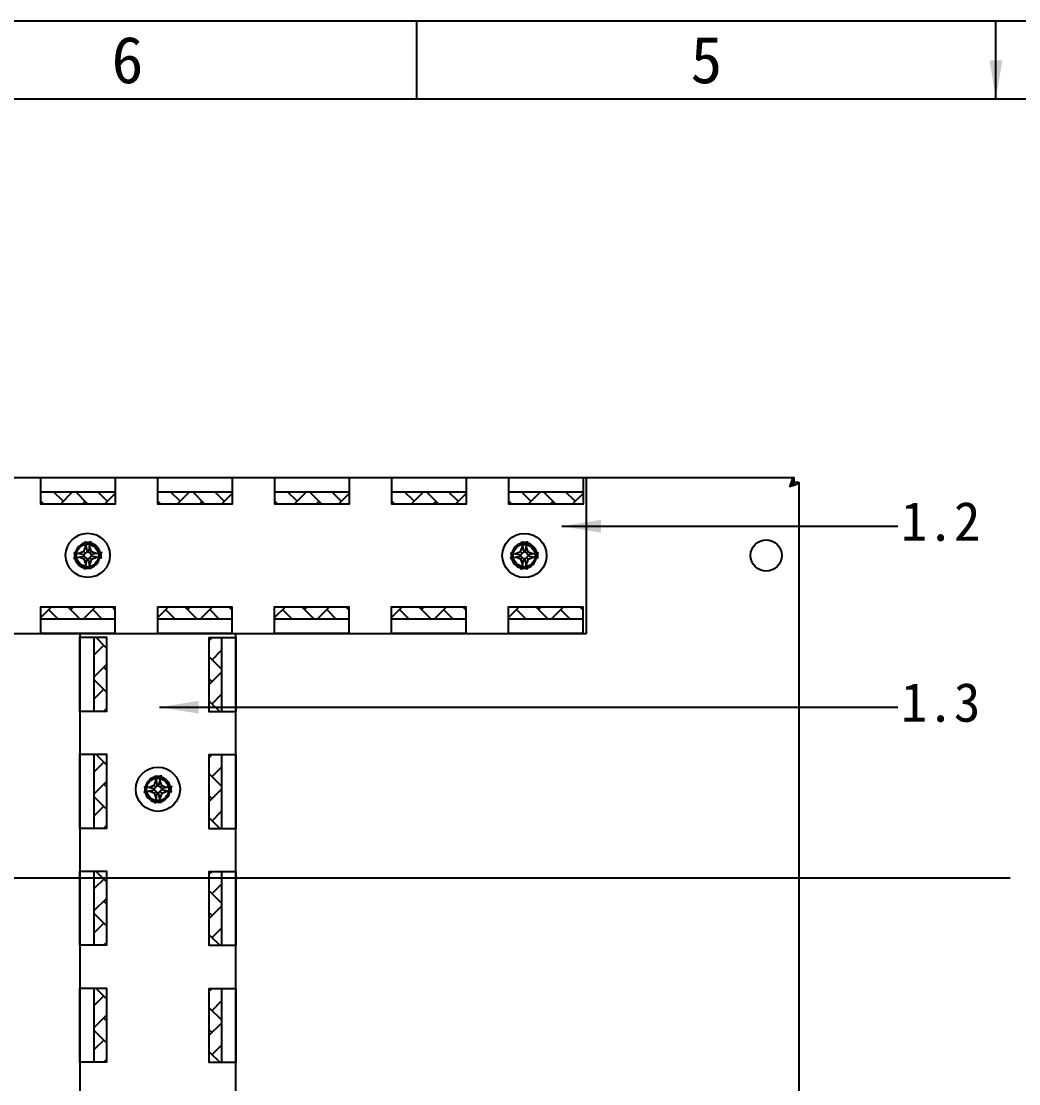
# Model space of a CAD drawing. Header units: millimetres. Extents: x 547 to 2149, y 622 to 1790.
# Drawn here: x 958.7 to 1022.7, y 1722 to 1790.2 of the extents above; entities that cross this region are included whole.
import ezdxf

# ---------------------------------------------------------------- set-up
doc = ezdxf.new("R2010")
doc.units = ezdxf.units.MM
doc.layers.add('仅图框使用', color=7, linetype='Continuous')
doc.layers.add('元器件与线路', color=7, linetype='Continuous')
doc.styles.get("Standard").update_dxf_attribs({"font": 'txt', "bigfont": 'gbcbig.shx'})
doc.dimstyles.new('ISO-25', dxfattribs={"dimtxt": 2.5, "dimasz": 2.5, "dimexe": 1.25, "dimexo": 0.625, "dimtad": 1, "dimtxsty": 'Standard', "dimcen": 2.5, "dimadec": 0, "dimazin": 0, "dimtfac": 1, "dimtmove": 0, "dimatfit": 3, "dimfxl": 0, "dimarcsym": 0})
doc.dimstyles.get("Standard").update_dxf_attribs({"dimtxt": 2, "dimasz": 3, "dimexe": 0.18, "dimexo": 0.0625, "dimgap": 0.09, "dimtad": 0, "dimtih": 1, "dimtoh": 1, "dimdec": 4, "dimzin": 0, "dimdsep": 46, "dimtxsty": 'Standard', "dimcen": 0.09, "dimaunit": 1, "dimadec": 0, "dimazin": 0, "dimtfac": 1, "dimtdec": 4, "dimtofl": 0, "dimtmove": 0, "dimatfit": 3, "dimfxl": 0, "dimtolj": 1, "dimtzin": 0, "dimarcsym": 0})

msp = doc.modelspace()

# ---------------------------------------------------------------- hatches: boundary and pattern name
at = {"layer": '元器件与线路'}
h = msp.add_hatch(dxfattribs=at)
h.set_pattern_fill('AR-HBONE', color=256, scale=0.25, style=0)
h.set_pattern_definition([(45, (1390.6172, 1637.0572), (1e-16, 1.4142136), [3, -1]), (135, (1391.3243, 1637.7643), (1e-16, 1.4142136), [3, -1])])
h.paths.add_polyline_path([(964.74, 1759.996), (959.983, 1759.996), (959.983, 1759.208), (964.74, 1759.208)])
h = msp.add_hatch(dxfattribs=at)
h.set_pattern_fill('AR-HBONE', color=256, scale=0.25, style=0)
h.set_pattern_definition([(45, (1398.1172, 1637.0572), (1e-16, 1.4142136), [3, -1]), (135, (1398.8243, 1637.7643), (1e-16, 1.4142136), [3, -1])])
h.paths.add_polyline_path([(972.24, 1759.996), (967.483, 1759.996), (967.483, 1759.208), (972.24, 1759.208)])
h = msp.add_hatch(dxfattribs=at)
h.set_pattern_fill('AR-HBONE', color=256, scale=0.25, style=0)
h.set_pattern_definition([(45, (1405.6172, 1637.0572), (1e-16, 1.4142136), [3, -1]), (135, (1406.3243, 1637.7643), (1e-16, 1.4142136), [3, -1])])
h.paths.add_polyline_path([(979.74, 1759.996), (974.983, 1759.996), (974.983, 1759.208), (979.74, 1759.208)])
h = msp.add_hatch(dxfattribs=at)
h.set_pattern_fill('AR-HBONE', color=256, scale=0.25, style=0)
h.set_pattern_definition([(45, (1413.1172, 1637.0572), (1e-16, 1.4142136), [3, -1]), (135, (1413.8243, 1637.7643), (1e-16, 1.4142136), [3, -1])])
h.paths.add_polyline_path([(987.24, 1759.996), (982.483, 1759.996), (982.483, 1759.208), (987.24, 1759.208)])
h = msp.add_hatch(dxfattribs=at)
h.set_pattern_fill('AR-HBONE', color=256, scale=0.25, style=0)
h.set_pattern_definition([(45, (1420.6172, 1637.0572), (1e-16, 1.4142136), [3, -1]), (135, (1421.3243, 1637.7643), (1e-16, 1.4142136), [3, -1])])
h.paths.add_polyline_path([(994.74, 1759.996), (989.983, 1759.996), (989.983, 1759.208), (994.74, 1759.208)])
h = msp.add_hatch(dxfattribs=at)
h.set_pattern_fill('AR-HBONE', color=256, scale=0.25, angle=180, style=0)
h.set_pattern_definition([(225, (534.0883, 1874.7679), (-3e-16, -1.4142136), [3, -1]), (315, (533.3812, 1874.0608), (-3e-16, -1.4142136), [3, -1])])
h.paths.add_polyline_path([(959.966, 1752.618), (959.966, 1751.829), (964.723, 1751.829), (964.723, 1752.618)])
h = msp.add_hatch(dxfattribs=at)
h.set_pattern_fill('AR-HBONE', color=256, scale=0.25, angle=180, style=0)
h.set_pattern_definition([(225, (541.5883, 1874.7679), (-3e-16, -1.4142136), [3, -1]), (315, (540.8812, 1874.0608), (-3e-16, -1.4142136), [3, -1])])
h.paths.add_polyline_path([(967.466, 1752.618), (967.466, 1751.829), (972.223, 1751.829), (972.223, 1752.618)])
h = msp.add_hatch(dxfattribs=at)
h.set_pattern_fill('AR-HBONE', color=256, scale=0.25, angle=180, style=0)
h.set_pattern_definition([(225, (549.0883, 1874.7679), (-3e-16, -1.4142136), [3, -1]), (315, (548.3812, 1874.0608), (-3e-16, -1.4142136), [3, -1])])
h.paths.add_polyline_path([(974.966, 1752.618), (974.966, 1751.829), (979.723, 1751.829), (979.723, 1752.618)])
h = msp.add_hatch(dxfattribs=at)
h.set_pattern_fill('AR-HBONE', color=256, scale=0.25, angle=180, style=0)
h.set_pattern_definition([(225, (556.5883, 1874.7679), (-3e-16, -1.4142136), [3, -1]), (315, (555.8812, 1874.0608), (-3e-16, -1.4142136), [3, -1])])
h.paths.add_polyline_path([(982.466, 1752.618), (982.466, 1751.829), (987.223, 1751.829), (987.223, 1752.618)])
h = msp.add_hatch(dxfattribs=at)
h.set_pattern_fill('AR-HBONE', color=256, scale=0.25, angle=180, style=0)
h.set_pattern_definition([(225, (564.0883, 1874.7679), (-3e-16, -1.4142136), [3, -1]), (315, (563.3812, 1874.0608), (-3e-16, -1.4142136), [3, -1])])
h.paths.add_polyline_path([(989.966, 1752.618), (989.966, 1751.829), (994.723, 1751.829), (994.723, 1752.618)])
h = msp.add_hatch(dxfattribs=at)
h.set_pattern_fill('AR-HBONE', color=256, scale=0.25, angle=90, style=0)
h.set_pattern_definition([(135, (1086.3382, 2176.5384), (-1.4142136, -1e-14), [3, -1]), (225, (1085.6311, 2177.2455), (-1.4142136, -1e-14), [3, -1])])
h.paths.add_polyline_path([(964.188, 1750.661), (963.399, 1750.661), (963.399, 1745.904), (964.188, 1745.904)])
h = msp.add_hatch(dxfattribs=at)
h.set_pattern_fill('AR-HBONE', color=256, scale=0.25, angle=-90, style=0)
h.set_pattern_definition([(315, (848.6275, 1320.0095), (1.4142136, 1e-14), [3, -1]), (45, (849.3346, 1319.3024), (1.4142136, 1e-14), [3, -1])])
h.paths.add_polyline_path([(971.567, 1745.887), (971.567, 1750.644), (970.778, 1750.644), (970.778, 1745.887)])
h = msp.add_hatch(dxfattribs=at)
h.set_pattern_fill('AR-HBONE', color=256, scale=0.25, angle=90, style=0)
h.set_pattern_definition([(135, (1086.3382, 2169.0384), (-1.4142136, -1e-14), [3, -1]), (225, (1085.6311, 2169.7455), (-1.4142136, -1e-14), [3, -1])])
h.paths.add_polyline_path([(964.188, 1743.161), (963.399, 1743.161), (963.399, 1738.404), (964.188, 1738.404)])
h = msp.add_hatch(dxfattribs=at)
h.set_pattern_fill('AR-HBONE', color=256, scale=0.25, angle=-90, style=0)
h.set_pattern_definition([(315, (848.6275, 1312.5095), (1.4142136, 1e-14), [3, -1]), (45, (849.3346, 1311.8024), (1.4142136, 1e-14), [3, -1])])
h.paths.add_polyline_path([(971.567, 1738.387), (971.567, 1743.144), (970.778, 1743.144), (970.778, 1738.387)])
h = msp.add_hatch(dxfattribs=at)
h.set_pattern_fill('AR-HBONE', color=256, scale=0.25, angle=90, style=0)
h.set_pattern_definition([(135, (1086.3382, 2161.5384), (-1.4142136, -1e-14), [3, -1]), (225, (1085.6311, 2162.2455), (-1.4142136, -1e-14), [3, -1])])
h.paths.add_polyline_path([(964.188, 1735.661), (963.399, 1735.661), (963.399, 1730.904), (964.188, 1730.904)])
h = msp.add_hatch(dxfattribs=at)
h.set_pattern_fill('AR-HBONE', color=256, scale=0.25, angle=-90, style=0)
h.set_pattern_definition([(315, (848.6275, 1305.0095), (1.4142136, 1e-14), [3, -1]), (45, (849.3346, 1304.3024), (1.4142136, 1e-14), [3, -1])])
h.paths.add_polyline_path([(971.567, 1730.887), (971.567, 1735.644), (970.778, 1735.644), (970.778, 1730.887)])
h = msp.add_hatch(dxfattribs=at)
h.set_pattern_fill('AR-HBONE', color=256, scale=0.25, angle=90, style=0)
h.set_pattern_definition([(135, (1086.3382, 2154.0384), (-1.4142136, -1e-14), [3, -1]), (225, (1085.6311, 2154.7455), (-1.4142136, -1e-14), [3, -1])])
h.paths.add_polyline_path([(964.188, 1728.161), (963.399, 1728.161), (963.399, 1723.404), (964.188, 1723.404)])
h = msp.add_hatch(dxfattribs=at)
h.set_pattern_fill('AR-HBONE', color=256, scale=0.25, angle=-90, style=0)
h.set_pattern_definition([(315, (848.6275, 1297.5095), (1.4142136, 1e-14), [3, -1]), (45, (849.3346, 1296.8024), (1.4142136, 1e-14), [3, -1])])
h.paths.add_polyline_path([(971.567, 1723.387), (971.567, 1728.144), (970.778, 1728.144), (970.778, 1723.387)])

# ---------------------------------------------------------------- linework, layer by layer
at = {"layer": '仅图框使用'}
for p, q in [((1169.715, 1790.181), (872.715, 1790.181)), ((984.09, 1785.181), (984.09, 1790.181)), ((1164.715, 1785.181), (877.715, 1785.181))]:
    msp.add_line(p, q, dxfattribs=at)
at = {"layer": '元器件与线路', "color": 7}
for p, q in [((897.383, 1760.913), (1008.283, 1760.913)), ((1008.283, 1760.613), (1008.283, 1760.913)), ((1008.283, 1760.613), (1008.583, 1760.613)), ((1008.583, 1760.613), (1008.583, 1653.713))]:
    msp.add_line(p, q, dxfattribs=at)
at = {"layer": '元器件与线路'}
for p, q in [((994.973, 1750.904), (994.973, 1760.913)), ((959.983, 1759.996), (964.74, 1759.996)), ((967.483, 1759.996), (972.24, 1759.996)), ((974.983, 1759.996), (979.74, 1759.996)), ((982.483, 1759.996), (987.24, 1759.996)), ((989.983, 1759.996), (994.74, 1759.996)), ((964.723, 1751.829), (959.966, 1751.829)), ((972.223, 1751.829), (967.466, 1751.829)), ((979.723, 1751.829), (974.966, 1751.829)), ((987.223, 1751.829), (982.466, 1751.829)), ((994.723, 1751.829), (989.966, 1751.829)), ((922.483, 1750.904), (994.973, 1750.904)), ((962.483, 1750.913), (962.483, 1663.404)), ((963.399, 1745.904), (963.399, 1750.661)), ((971.567, 1750.644), (971.567, 1745.887)), ((972.483, 1663.404), (972.483, 1750.904)), ((963.399, 1738.404), (963.399, 1743.161)), ((971.567, 1743.144), (971.567, 1738.387)), ((963.399, 1730.904), (963.399, 1735.661)), ((971.567, 1735.644), (971.567, 1730.887)), ((963.399, 1723.404), (963.399, 1728.161)), ((971.567, 1728.144), (971.567, 1723.387))]:
    msp.add_line(p, q, dxfattribs=at)
at = {"layer": '元器件与线路', "color": 0, "lineweight": 25}
for p, q in [((962.74, 1756.164), (962.869, 1756.502)), ((962.805, 1756.834), (962.939, 1756.148)), ((963.145, 1756.751), (962.821, 1756.751)), ((963.161, 1756.834), (963.027, 1756.148)), ((963.226, 1756.164), (963.096, 1756.502)), ((990.74, 1756.156), (990.869, 1756.494)), ((990.805, 1756.826), (990.939, 1756.139)), ((991.145, 1756.743), (990.821, 1756.743)), ((991.161, 1756.826), (991.027, 1756.139)), ((991.226, 1756.156), (991.096, 1756.494)), ((962.07, 1756.099), (962.756, 1755.965)), ((962.07, 1755.743), (962.756, 1755.877)), ((962.153, 1755.759), (962.153, 1756.083)), ((962.74, 1756.164), (962.402, 1756.034)), ((962.74, 1755.678), (962.402, 1755.808)), ((962.848, 1756.056), (962.74, 1756.164)), ((962.848, 1755.786), (962.74, 1755.678)), ((962.756, 1755.965), (962.939, 1756.148)), ((962.756, 1755.877), (962.756, 1755.965)), ((962.756, 1755.877), (962.939, 1755.695)), ((962.939, 1756.148), (963.027, 1756.148)), ((963.027, 1756.148), (963.209, 1755.965)), ((963.209, 1755.877), (963.027, 1755.695)), ((963.226, 1756.164), (963.118, 1756.056)), ((963.118, 1755.786), (963.226, 1755.678)), ((963.896, 1756.099), (963.209, 1755.965)), ((963.209, 1755.965), (963.209, 1755.877)), ((963.896, 1755.743), (963.209, 1755.877)), ((963.226, 1756.164), (963.564, 1756.034)), ((963.226, 1755.678), (963.564, 1755.808)), ((963.813, 1756.083), (963.813, 1755.759)), ((990.07, 1756.091), (990.756, 1755.957)), ((990.07, 1755.734), (990.756, 1755.868)), ((990.153, 1755.751), (990.153, 1756.075)), ((990.74, 1756.156), (990.402, 1756.026)), ((990.74, 1755.669), (990.402, 1755.799)), ((990.848, 1756.048), (990.74, 1756.156)), ((990.848, 1755.777), (990.74, 1755.669)), ((990.756, 1755.957), (990.939, 1756.139)), ((990.756, 1755.868), (990.756, 1755.957)), ((990.756, 1755.868), (990.939, 1755.686)), ((990.939, 1756.139), (991.027, 1756.139)), ((991.027, 1756.139), (991.209, 1755.957)), ((991.209, 1755.868), (991.027, 1755.686)), ((991.226, 1756.156), (991.118, 1756.048)), ((991.118, 1755.777), (991.226, 1755.669)), ((991.896, 1756.091), (991.209, 1755.957)), ((991.209, 1755.957), (991.209, 1755.868)), ((991.896, 1755.734), (991.209, 1755.868)), ((991.226, 1756.156), (991.564, 1756.026)), ((991.226, 1755.669), (991.564, 1755.799)), ((991.813, 1756.075), (991.813, 1755.751)), ((962.74, 1755.678), (962.869, 1755.34)), ((962.805, 1755.008), (962.939, 1755.695)), ((963.145, 1755.091), (962.821, 1755.091)), ((963.027, 1755.695), (962.939, 1755.695)), ((963.161, 1755.008), (963.027, 1755.695)), ((963.226, 1755.678), (963.096, 1755.34)), ((990.74, 1755.669), (990.869, 1755.331)), ((990.805, 1754.999), (990.939, 1755.686)), ((991.145, 1755.082), (990.821, 1755.082)), ((991.027, 1755.686), (990.939, 1755.686)), ((991.161, 1754.999), (991.027, 1755.686)), ((991.226, 1755.669), (991.096, 1755.331)), ((967.24, 1741.156), (967.369, 1741.494)), ((967.305, 1741.826), (967.439, 1741.139)), ((967.645, 1741.743), (967.321, 1741.743)), ((967.661, 1741.826), (967.527, 1741.139)), ((967.726, 1741.156), (967.596, 1741.494)), ((966.57, 1741.091), (967.256, 1740.957)), ((966.57, 1740.734), (967.256, 1740.868)), ((967.24, 1741.156), (966.902, 1741.026)), ((967.24, 1740.669), (966.902, 1740.799)), ((967.348, 1741.048), (967.24, 1741.156)), ((967.348, 1740.777), (967.24, 1740.669)), ((967.256, 1740.957), (967.439, 1741.139)), ((967.256, 1740.868), (967.256, 1740.957)), ((967.256, 1740.868), (967.439, 1740.686)), ((967.439, 1741.139), (967.527, 1741.139)), ((967.527, 1741.139), (967.709, 1740.957)), ((967.709, 1740.868), (967.527, 1740.686)), ((967.726, 1741.156), (967.618, 1741.048)), ((967.618, 1740.777), (967.726, 1740.669)), ((968.396, 1741.091), (967.709, 1740.957)), ((967.709, 1740.957), (967.709, 1740.868)), ((968.396, 1740.734), (967.709, 1740.868)), ((967.726, 1741.156), (968.064, 1741.026)), ((967.726, 1740.669), (968.064, 1740.799)), ((968.313, 1741.075), (968.313, 1740.751)), ((967.24, 1740.669), (967.369, 1740.331)), ((967.305, 1739.999), (967.439, 1740.686)), ((967.645, 1740.082), (967.321, 1740.082)), ((967.527, 1740.686), (967.439, 1740.686)), ((967.661, 1739.999), (967.527, 1740.686)), ((967.726, 1740.669), (967.596, 1740.331))]:
    msp.add_line(p, q, dxfattribs=at)
at = {"layer": '元器件与线路'}
for points in [[(959.983, 1760.913), (964.74, 1760.913), (964.74, 1759.208), (959.983, 1759.208)], [(967.483, 1760.913), (972.24, 1760.913), (972.24, 1759.208), (967.483, 1759.208)], [(974.983, 1760.913), (979.74, 1760.913), (979.74, 1759.208), (974.983, 1759.208)], [(982.483, 1760.913), (987.24, 1760.913), (987.24, 1759.208), (982.483, 1759.208)], [(989.983, 1760.913), (994.74, 1760.913), (994.74, 1759.208), (989.983, 1759.208)], [(964.723, 1750.913), (959.966, 1750.913), (959.966, 1752.618), (964.723, 1752.618)], [(972.223, 1750.913), (967.466, 1750.913), (967.466, 1752.618), (972.223, 1752.618)], [(979.723, 1750.913), (974.966, 1750.913), (974.966, 1752.618), (979.723, 1752.618)], [(987.223, 1750.913), (982.466, 1750.913), (982.466, 1752.618), (987.223, 1752.618)], [(994.723, 1750.913), (989.966, 1750.913), (989.966, 1752.618), (994.723, 1752.618)], [(962.483, 1745.904), (962.483, 1750.661), (964.188, 1750.661), (964.188, 1745.904)], [(972.483, 1750.644), (972.483, 1745.887), (970.778, 1745.887), (970.778, 1750.644)], [(962.483, 1738.404), (962.483, 1743.161), (964.188, 1743.161), (964.188, 1738.404)], [(972.483, 1743.144), (972.483, 1738.387), (970.778, 1738.387), (970.778, 1743.144)], [(962.483, 1730.904), (962.483, 1735.661), (964.188, 1735.661), (964.188, 1730.904)], [(972.483, 1735.644), (972.483, 1730.887), (970.778, 1730.887), (970.778, 1735.644)], [(962.483, 1723.404), (962.483, 1728.161), (964.188, 1728.161), (964.188, 1723.404)], [(972.483, 1728.144), (972.483, 1723.387), (970.778, 1723.387), (970.778, 1728.144)]]:
    msp.add_lwpolyline(points, close=True, dxfattribs=at)
at = {"layer": '元器件与线路', "color": 7}
for points in [[(1008.283, 1760.913), (1008.245, 1760.901), (1008.208, 1760.867), (1008.17, 1760.811), (1008.133, 1760.737), (1008.095, 1760.646), (1008.058, 1760.542), (1008.02, 1760.43), (1007.983, 1760.313)], [(1008.583, 1760.613), (1008.571, 1760.575), (1008.537, 1760.538), (1008.482, 1760.5), (1008.407, 1760.463), (1008.316, 1760.425), (1008.212, 1760.388), (1008.1, 1760.35), (1007.983, 1760.313)], [(1008.283, 1760.613), (1008.275, 1760.57), (1008.253, 1760.527), (1008.217, 1760.484), (1008.17, 1760.441), (1008.113, 1760.398), (1008.05, 1760.355), (1007.983, 1760.313)], [(1008.283, 1760.613), (1008.24, 1760.605), (1008.197, 1760.583), (1008.154, 1760.547), (1008.111, 1760.5), (1008.069, 1760.443), (1008.026, 1760.379), (1007.983, 1760.313)]]:
    msp.add_lwpolyline(points, dxfattribs=at)
at = {"layer": '元器件与线路', "color": 0, "lineweight": 25}
for centre in [(962.983, 1755.921), (990.983, 1755.913), (967.483, 1740.913)]:
    msp.add_circle(centre, 1.417, dxfattribs=at)
at = {"layer": '元器件与线路', "color": 0}
for centre in [(962.948, 1755.903), (962.983, 1755.921), (990.948, 1755.894), (990.983, 1755.913), (967.448, 1740.894), (967.483, 1740.913)]:
    msp.add_circle(centre, 0.729, dxfattribs=at)
at = {"layer": '元器件与线路'}
msp.add_circle((1006.483, 1755.913), 1, dxfattribs=at)
at = {"layer": '元器件与线路', "color": 0}
for centre, start, end in [((962.948, 1755.903), 165, 105), ((962.983, 1755.921), 344.97854, 284.97854), ((990.948, 1755.894), 165, 105), ((990.983, 1755.913), 344.97854, 284.97854), ((967.448, 1740.894), 165, 105), ((967.483, 1740.913), 344.97854, 284.97854)]:
    msp.add_arc(centre, 0.81, start, end, dxfattribs=at)

# ---------------------------------------------------------------- texts
at = {"layer": '仅图框使用', "char_height": 3, "width": 37.125, "attachment_point": 5}
for s, insert in [('{\\fSimSun|b0|i0|c134|p2;6}', (965.527, 1787.681)), ('{\\fSimSun|b0|i0|c134|p2;5}', (1002.652, 1787.681))]:
    msp.add_mtext(s, dxfattribs=dict(at, insert=insert))
at = {"layer": '元器件与线路', "color": 3, "char_height": 2.5, "width": 5, "attachment_point": 5}
for s, insert in [('\\A1;{\\fSimSun|b0|i0|c134|p2;1.2}', (1017.67, 1758.083)), ('\\A1;{\\fSimSun|b0|i0|c134|p2;1.3}', (1017.67, 1746.474))]:
    msp.add_mtext(s, dxfattribs=dict(at, insert=insert))

# ---------------------------------------------------------------- leaders
at = {"layer": '仅图框使用'}
msp.add_leader([(1021.215, 1785.181), (1021.215, 1790.181)], dimstyle='ISO-25', override={"dimgap": 0.625, "dimtad": 0}, dxfattribs=at)
at = {"layer": '元器件与线路', "color": 3}
for points in [[(993.383, 1757.788), (1014.93, 1757.788)], [(967.592, 1746.179), (1014.93, 1746.179)], [(950.985, 1735.223), (978.346, 1735.223), (1022.126, 1735.223)]]:
    msp.add_leader(points, dimstyle='Standard', override={"dimasz": 2.5, "dimgap": 0.09, "dimtad": 0}, dxfattribs=at)

doc.saveas('drawing.dxf')
